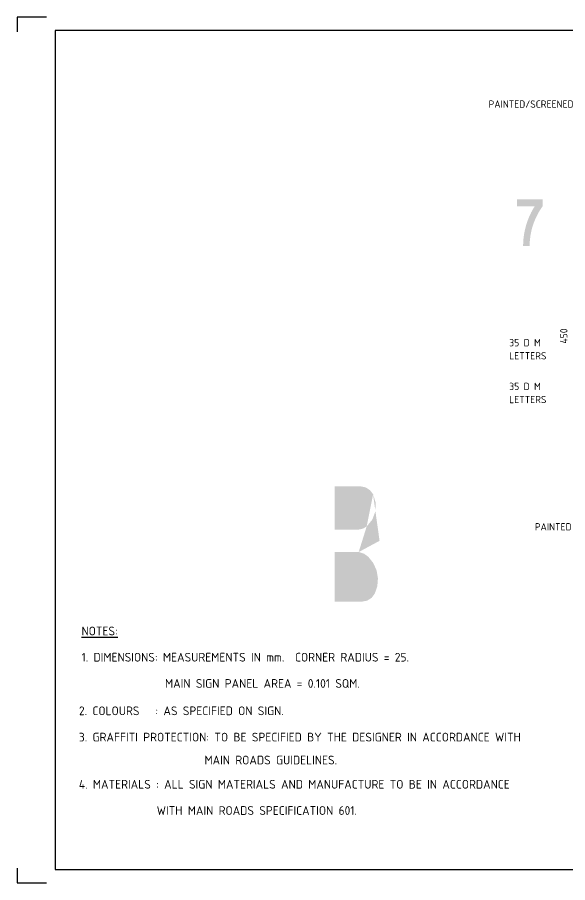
# Model space of a CAD drawing. Extents: x 0 to 1038, y -1303 to 297.
# Drawn here: x 0 to 188.7, y 0 to 297 of the extents above; entities that cross this region are included whole.
import ezdxf
from ezdxf.enums import TextEntityAlignment as Align

# ---------------------------------------------------------------- set-up
doc = ezdxf.new("R2010")
doc.units = 0
doc.linetypes.add('CENTERX2', pattern=[101.6, 63.5, -12.7, 12.7, -12.7])
doc.layers.get('0').update_dxf_attribs({"linetype": 'CONTINUOUS'})
for name, color, linetype in [('COMMENTS', 4, 'CONTINUOUS'), ('L25', 1, 'CONTINUOUS'), ('T25', 1, 'CONTINUOUS'), ('TBLK25', 1, 'CONTINUOUS'), ('TBLK35', 3, 'CONTINUOUS'), ('TBLK50', 7, 'CONTINUOUS'), ('YELLOW', 40, 'CONTINUOUS')]:
    doc.layers.add(name, color=color, linetype=linetype)
doc.styles.add('ISO', font='iso3098b.shx')

# ---------------------------------------------------------------- blocks, each defined once
blk = doc.blocks.new('A3BBLK')
at = {"layer": 'TBLK25'}
for p, q in [((10, 297), (0, 297)), ((0, 297), (0, 292)), ((0, 5), (0, 0)), ((0, 0), (10, 0))]:
    blk.add_line(p, q, dxfattribs=at)
at = {"layer": 'TBLK50'}
for p, q in [((415.5, 292.5), (13, 292.5)), ((13, 292.5), (13, 4.5)), ((13, 4.5), (415.5, 4.5))]:
    blk.add_line(p, q, dxfattribs=at)
blk = doc.blocks.new('A3_IN_VTBLK')
blk.add_blockref('A3BBLK', (0, 0))
at = {"color": 4, "style": 'ISO'}
for tag, p in [('MR_DIRECTORATE', (387.63, 68.74)), ('STREET_NAME', (387.63, 62.22)), ('SUBURB_&_POSTCODE', (387.63, 59.22))]:
    blk.add_attdef(tag, text='', height=1.5, dxfattribs=at).set_placement(p, align=Align.CENTER)
at = {"color": 1, "style": 'ISO'}
blk.add_attdef('MR_BRANCH', text='', height=2, dxfattribs=at).set_placement((387.63, 65.34), align=Align.CENTER)
for tag, p in [('FILE_NUMBER', (374.52, 53.49)), ('DESIGNED_/_DRAWN', (374.52, 48.49)), ('VERIFIED', (374.52, 43.49)), ('APPROVED', (374.52, 38.49))]:
    blk.add_attdef(tag, p, '', height=2, dxfattribs=at)
at = {"layer": 'T25', "style": 'ISO'}
blk.add_attdef('LOCAL_AUTHORITY', (370.48, 16.73), '', height=1.25, dxfattribs=at)
at = {"layer": 'TBLK25', "style": 'ISO'}
for tag, p in [('ROAD_SECTION', (384.5, 29.16)), ('SLK', (384.5, 26.11)), ('CHAINAGE', (384.5, 19.21)), ('DRG_TYPE_03', (360.51, 11.5)), ('DRG_TYPE_02', (360.51, 8.36)), ('DRG_TYPE_01', (360.3, 5.42))]:
    blk.add_attdef(tag, text='', height=1.75, dxfattribs=at).set_placement(p, align=Align.CENTER)
at = {"layer": 'TBLK35', "style": 'ISO', "width": 0.9}
for tag, p in [('ROAD_PROJECT&NUMBER', (384.5, 32.23)), ('DRAWING_DESCRIPTION', (384.5, 22.29))]:
    blk.add_attdef(tag, text='', height=2.5, dxfattribs=at).set_placement(p, align=Align.CENTER)
at = {"layer": 'TBLK50', "style": 'ISO'}
blk.add_attdef('DRG_NUMBER', (372.72, 6.02), '', height=5, dxfattribs=at)

msp = doc.modelspace()

# ---------------------------------------------------------------- hatches: boundary and pattern name
at = {"layer": 'TBLK25', "linetype": 'CENTERX2'}
h = msp.add_hatch(color=256, dxfattribs=at)
h.paths.add_polyline_path([(175.68, 218.57), (175.67, 218.57)], flags=16)
edge = h.paths.add_edge_path()
edge.add_line((175.69, 219.04), (175.68, 218.57))
edge.add_line((173.44, 218.57), (175.68, 218.57))
edge.add_line((173.44, 218.57), (173.45, 219.07))
edge.add_line((173.45, 219.07), (173.47, 219.56))
edge.add_line((173.47, 219.56), (173.49, 220.06))
edge.add_line((173.49, 220.06), (173.52, 220.55))
edge.add_line((173.52, 220.55), (173.57, 221.05))
edge.add_line((173.57, 221.05), (173.63, 221.53))
edge.add_line((173.63, 221.53), (173.69, 222.03))
edge.add_line((173.69, 222.03), (173.77, 222.52))
edge.add_line((173.77, 222.52), (173.85, 223))
edge.add_line((173.85, 223), (173.94, 223.49))
edge.add_line((173.94, 223.49), (174.05, 223.97))
edge.add_line((174.05, 223.97), (174.16, 224.46))
edge.add_line((174.16, 224.46), (174.28, 224.94))
edge.add_line((174.28, 224.94), (174.41, 225.42))
edge.add_line((174.41, 225.42), (174.55, 225.89))
edge.add_line((174.55, 225.89), (174.7, 226.37))
edge.add_line((174.7, 226.37), (174.85, 226.84))
edge.add_line((174.85, 226.84), (175.02, 227.3))
edge.add_line((175.02, 227.3), (175.2, 227.76))
edge.add_line((175.2, 227.76), (175.39, 228.22))
edge.add_line((175.39, 228.22), (175.57, 228.68))
edge.add_line((175.57, 228.68), (175.78, 229.13))
edge.add_line((175.78, 229.13), (175.99, 229.58))
edge.add_line((175.99, 229.58), (176.21, 230.03))
edge.add_line((176.21, 230.03), (176.44, 230.46))
edge.add_line((176.44, 230.46), (176.67, 230.9))
edge.add_line((176.67, 230.9), (176.92, 231.33))
edge.add_line((176.92, 231.33), (177.18, 231.75))
edge.add_line((177.18, 231.75), (177.44, 232.17))
edge.add_line((177.44, 232.17), (171.36, 232.17))
edge.add_line((171.36, 232.17), (171.36, 234.57))
edge.add_line((171.36, 234.57), (180.16, 234.57))
edge.add_line((180.16, 234.57), (180.16, 232.17))
edge.add_line((180.16, 232.17), (179.88, 231.79))
edge.add_line((179.88, 231.79), (179.62, 231.4))
edge.add_line((179.62, 231.4), (179.36, 231.01))
edge.add_line((179.36, 231.01), (179.11, 230.61))
edge.add_line((179.11, 230.61), (178.87, 230.21))
edge.add_line((178.87, 230.21), (178.64, 229.8))
edge.add_line((178.64, 229.8), (178.41, 229.39))
edge.add_line((178.41, 229.39), (178.2, 228.97))
edge.add_line((178.2, 228.97), (177.99, 228.55))
edge.add_line((177.99, 228.55), (177.79, 228.13))
edge.add_line((177.79, 228.13), (177.6, 227.7))
edge.add_line((177.6, 227.7), (177.42, 227.27))
edge.add_line((177.42, 227.27), (177.24, 226.83))
edge.add_line((177.24, 226.83), (177.08, 226.39))
edge.add_line((177.08, 226.39), (176.92, 225.95))
edge.add_line((176.92, 225.95), (176.78, 225.5))
edge.add_line((176.78, 225.5), (176.64, 225.05))
edge.add_line((176.64, 225.05), (176.51, 224.6))
edge.add_line((176.51, 224.6), (176.39, 224.15))
edge.add_line((176.39, 224.15), (176.28, 223.69))
edge.add_line((176.28, 223.69), (176.18, 223.23))
edge.add_line((176.18, 223.23), (176.09, 222.77))
edge.add_line((176.09, 222.77), (176, 222.31))
edge.add_line((176, 222.31), (175.93, 221.85))
edge.add_line((175.93, 221.85), (175.87, 221.38))
edge.add_line((175.87, 221.38), (175.81, 220.92))
edge.add_line((175.81, 220.92), (175.76, 220.45))
edge.add_line((175.76, 220.45), (175.73, 219.98))
edge.add_line((175.73, 219.98), (175.7, 219.51))
edge.add_line((175.7, 219.51), (175.69, 219.04))
edge = h.paths.add_edge_path(flags=16)
edge.add_line((180.16, 232.17), (180.15, 232.17))
edge.add_line((173.44, 218.57), (173.43, 218.57))
at = {"layer": 'YELLOW'}
h = msp.add_hatch(color=256, dxfattribs=at)
h.paths.add_polyline_path([(117.6, 136.05), (117.62, 136.05)], flags=16)
edge = h.paths.add_edge_path()
edge.add_line((108.83, 136.05), (117.62, 136.05))
edge.add_line((119.4, 135.69), (117.62, 136.05))
edge.add_line((119.4, 135.69), (120.92, 134.73))
edge.add_line((120.92, 134.73), (122.01, 133.29))
edge.add_line((122.01, 133.29), (122.88, 130.43))
edge.add_line((122.88, 130.43), (122.78, 127.41))
edge.add_line((122.78, 127.41), (121.72, 124.6))
edge.add_line((121.72, 124.6), (119.81, 122.28))
edge.add_line((119.81, 122.28), (118.55, 121.51))
edge.add_line((118.55, 121.51), (117.08, 121.2))
edge.add_line((117.08, 121.2), (108.83, 121.2))
edge.add_line((108.83, 121.2), (108.83, 136.05))
h.paths.add_polyline_path([(118.86, 112.93), (117.08, 113.49), (108.83, 113.49), (108.83, 96.46), (118.17, 96.46), (119.94, 96.79), (121.49, 97.75), (122.57, 99.19), (123.45, 101.79), (123.66, 104.52), (123.19, 107.2), (122.06, 109.71), (120.36, 111.84)])
edge = h.paths.add_edge_path()
edge.add_line((124.22, 117.33), (124.2, 117.33))
edge.add_line((117.08, 113.49), (117.06, 113.49))
edge.add_line((119.81, 122.28), (119.79, 122.28))
edge.add_line((122.01, 133.29), (121.98, 133.29))

# ---------------------------------------------------------------- block references
at = {"layer": 'L25'}
msp.add_blockref('A3_IN_VTBLK', (0, 0), dxfattribs=at)

# ---------------------------------------------------------------- texts
at = {"layer": 'COMMENTS', "style": 'ISO'}
for s, p in [('35 D M', (168.69, 184.07)), ('LETTERS', (168.69, 179.57)), ('35 D M', (168.69, 169.07)), ('LETTERS', (168.69, 164.57))]:
    msp.add_text(s, height=2.5, dxfattribs=at).set_placement(p)
at = {"layer": 'T25', "style": 'ISO'}
for s, p in [('PAINTED/SCREENED BLACK', (161.6, 265.97)), ('PAINTED WHITE', (177.45, 120.89))]:
    msp.add_text(s, height=2.5, dxfattribs=at).set_placement(p)
msp.add_text('450', height=2.5, rotation=90, dxfattribs=at).set_placement((187.37, 187.64), align=Align.MIDDLE_CENTER)
at = {"layer": 'T25', "color": 3, "style": 'ISO'}
for s, p in [('%%UNOTES:', (22.02, 84.88)), ('1. DIMENSIONS: MEASUREMENTS IN mm.  CORNER RADIUS = 25. ', (22.02, 75.88)), ('MAIN SIGN PANEL AREA = 0.101 SQM.', (50.65, 66.88)), ('2. COLOURS   : AS SPECIFIED ON SIGN.', (21.13, 57.49)), ('3. GRAFFITI PROTECTION: TO BE SPECIFIED BY THE DESIGNER IN ACCORDANCE WITH', (21.1, 48.46)), ('                        MAIN ROADS GUIDELINES.', (20.47, 40.59)), ('4. MATERIALS : ALL SIGN MATERIALS AND MANUFACTURE TO BE IN ACCORDANCE ', (21.1, 32.27)), ('               WITH MAIN ROADS SPECIFICATION 601.', (20.47, 23.27))]:
    msp.add_text(s, height=3, dxfattribs=at).set_placement(p)

doc.saveas('drawing.dxf')
